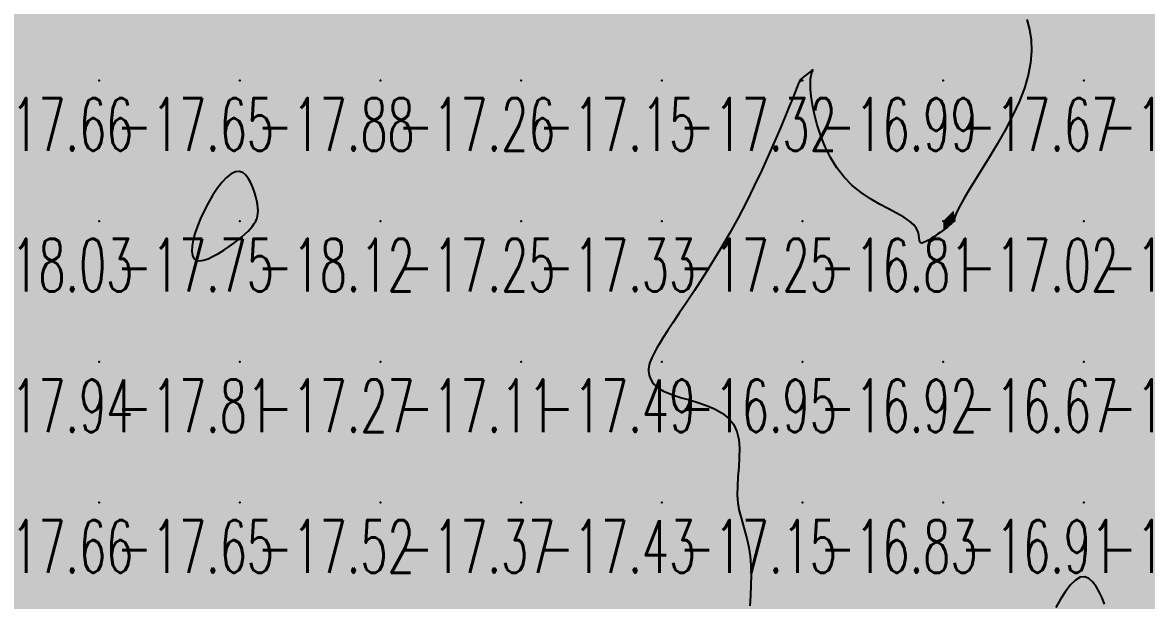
# Model space of a CAD drawing. Header units: millimetres. Extents: x 88261 to 90953, y 390274 to 392322.
# Drawn here: x 89304.8 to 89384.7, y 391890.3 to 391931.4 of the extents above; entities that cross this region are included whole.
import ezdxf
from ezdxf.enums import TextEntityAlignment as Align

# ---------------------------------------------------------------- set-up
doc = ezdxf.new("R2010")
doc.units = ezdxf.units.MM
doc.header["$LTSCALE"] = 25
for name, color, linetype in [('CN_03_00', 7, 'Continuous'), ('COTEAlt', 7, 'Continuous'), ('TN_COLORIAGE', 7, 'Continuous')]:
    doc.layers.add(name, color=color, linetype=linetype)
doc.styles.add('Simplex 1.0', font='Simplex.shx', dxfattribs={"width": 0.99, "height": 2.5})
doc.styles.get("Standard").update_dxf_attribs({"font": 'times.ttf'})

# ---------------------------------------------------------------- blocks, each defined once
blk = doc.blocks.new('COTE')
at = {"color": 0}
blk.add_point((0, 0), dxfattribs=at)
at = {"layer": 'COTEAlt'}
blk.add_attdef('ALT', text='', height=3.75, dxfattribs=at).set_placement((1.25, -1.25), align=Align.TOP_LEFT)

msp = doc.modelspace()

# ---------------------------------------------------------------- linework, layer by layer
at = {"layer": 'CN_03_00', "elevation": -17, "flags": 128}
for points in [[(89376.192, 391931.575), (89376.385, 391930.866), (89376.499, 391930.118), (89376.527, 391929.329), (89376.461, 391928.497), (89376.296, 391927.619), (89376.024, 391926.692), (89375.645, 391925.717), (89375.178, 391924.715), (89374.652, 391923.707), (89374.092, 391922.717), (89373.526, 391921.768), (89372.98, 391920.883), (89372.48, 391920.085), (89372.054, 391919.397), (89371.721, 391918.836), (89371.474, 391918.392), (89371.298, 391918.048), (89371.178, 391917.787), (89371.1, 391917.594), (89371.049, 391917.451), (89371.011, 391917.343), (89370.971, 391917.253), (89370.916, 391917.166), (89370.845, 391917.078), (89370.756, 391916.989), (89370.65, 391916.895), (89370.525, 391916.795), (89370.382, 391916.687), (89370.221, 391916.57), (89370.04, 391916.442), (89369.841, 391916.302), (89369.631, 391916.158), (89369.418, 391916.019), (89369.213, 391915.892), (89369.022, 391915.788), (89368.856, 391915.714), (89368.723, 391915.68), (89368.63, 391915.694), (89368.583, 391915.763), (89368.565, 391915.881), (89368.554, 391916.042), (89368.529, 391916.239), (89368.468, 391916.465), (89368.35, 391916.712), (89368.153, 391916.975), (89367.856, 391917.244), (89367.445, 391917.517), (89366.937, 391917.801), (89366.356, 391918.108), (89365.726, 391918.448), (89365.072, 391918.832), (89364.417, 391919.272), (89363.787, 391919.778), (89363.205, 391920.36), (89362.691, 391921.025), (89362.246, 391921.754), (89361.868, 391922.523), (89361.553, 391923.307), (89361.299, 391924.083), (89361.101, 391924.825), (89360.957, 391925.511), (89360.863, 391926.116), (89360.816, 391926.62), (89360.807, 391927.029), (89360.825, 391927.351), (89360.861, 391927.596), (89360.905, 391927.772), (89360.947, 391927.89), (89360.976, 391927.958), (89360.984, 391927.986), (89360.962, 391927.983), (89360.914, 391927.954), (89360.845, 391927.905), (89360.762, 391927.841), (89360.669, 391927.767), (89360.572, 391927.688), (89360.478, 391927.61), (89360.391, 391927.538), (89360.316, 391927.477), (89360.254, 391927.424), (89360.201, 391927.38), (89360.159, 391927.342), (89360.124, 391927.309), (89360.095, 391927.279), (89360.072, 391927.25), (89360.053, 391927.222), (89360.035, 391927.189), (89360.012, 391927.136), (89359.975, 391927.045), (89359.916, 391926.898), (89359.828, 391926.676), (89359.702, 391926.362), (89359.53, 391925.937), (89359.305, 391925.382), (89359.02, 391924.687), (89358.678, 391923.866), (89358.283, 391922.94), (89357.839, 391921.929), (89357.352, 391920.856), (89356.824, 391919.741), (89356.262, 391918.606), (89355.669, 391917.471), (89355.05, 391916.355), (89354.418, 391915.272), (89353.785, 391914.231), (89353.164, 391913.243), (89352.566, 391912.318), (89352.005, 391911.465), (89351.494, 391910.696), (89351.045, 391910.021), (89350.666, 391909.446), (89350.355, 391908.963), (89350.103, 391908.561), (89349.902, 391908.227), (89349.745, 391907.951), (89349.624, 391907.719), (89349.531, 391907.521), (89349.458, 391907.345), (89349.4, 391907.18), (89349.354, 391907.023), (89349.323, 391906.872), (89349.307, 391906.725), (89349.306, 391906.58), (89349.321, 391906.435), (89349.352, 391906.288), (89349.401, 391906.138), (89349.47, 391905.982), (89349.564, 391905.821), (89349.694, 391905.658), (89349.866, 391905.493), (89350.09, 391905.327), (89350.373, 391905.163), (89350.725, 391905), (89351.153, 391904.842), (89351.66, 391904.687), (89352.225, 391904.525), (89352.821, 391904.347), (89353.423, 391904.14), (89354.003, 391903.894), (89354.534, 391903.597), (89354.991, 391903.238), (89355.347, 391902.806), (89355.582, 391902.295), (89355.713, 391901.717), (89355.763, 391901.089), (89355.755, 391900.427), (89355.713, 391899.748), (89355.659, 391899.07), (89355.618, 391898.408), (89355.612, 391897.781), (89355.66, 391897.199), (89355.753, 391896.655), (89355.879, 391896.135), (89356.025, 391895.626), (89356.177, 391895.114), (89356.321, 391894.586), (89356.446, 391894.029), (89356.537, 391893.43), (89356.585, 391892.779), (89356.595, 391892.087), (89356.578, 391891.367), (89356.543, 391890.633), (89356.5, 391889.899)], [(89381.713, 391890.007), (89381.54, 391890.45), (89381.342, 391890.882), (89381.12, 391891.276), (89380.873, 391891.604), (89380.602, 391891.839), (89380.307, 391891.953), (89379.987, 391891.919), (89379.644, 391891.719), (89379.289, 391891.374), (89378.933, 391890.914), (89378.588, 391890.369), (89378.267, 391889.769)]]:
    msp.add_lwpolyline(points, dxfattribs=at)
at = {"layer": 'CN_03_00', "elevation": -18, "flags": 128}
msp.add_lwpolyline([(89320.141, 391915.913), (89320.41, 391916.13), (89320.645, 391916.334), (89320.847, 391916.528), (89321.02, 391916.713), (89321.165, 391916.892), (89321.285, 391917.066), (89321.382, 391917.239), (89321.457, 391917.411), (89321.511, 391917.588), (89321.545, 391917.773), (89321.556, 391917.971), (89321.547, 391918.186), (89321.516, 391918.422), (89321.464, 391918.684), (89321.39, 391918.976), (89321.294, 391919.298), (89321.176, 391919.632), (89321.034, 391919.96), (89320.868, 391920.259), (89320.676, 391920.508), (89320.458, 391920.688), (89320.214, 391920.777), (89319.941, 391920.754), (89319.641, 391920.605), (89319.32, 391920.342), (89318.988, 391919.984), (89318.654, 391919.549), (89318.325, 391919.057), (89318.011, 391918.526), (89317.72, 391917.974), (89317.461, 391917.421), (89317.242, 391916.883), (89317.067, 391916.372), (89316.94, 391915.899), (89316.865, 391915.473), (89316.845, 391915.105), (89316.883, 391914.805), (89316.984, 391914.583), (89317.151, 391914.449), (89317.385, 391914.41), (89317.675, 391914.455), (89318.008, 391914.569), (89318.37, 391914.739), (89318.747, 391914.949), (89319.126, 391915.186), (89319.493, 391915.434), (89319.835, 391915.681), (89320.141, 391915.913)], close=True, dxfattribs=at)
at = {"layer": 'TN_COLORIAGE', "color": 193}
for points in [[(89300.249, 391937.239, -17.649), (89300.249, 391927.239, -17.649), (89310.249, 391937.239, -17.649)], [(89300.249, 391927.239, -17.649), (89310.249, 391927.239, -17.649), (89310.249, 391937.239, -17.649)], [(89310.249, 391937.239, -17.64), (89310.249, 391927.239, -17.64), (89320.249, 391937.239, -17.64)], [(89310.249, 391927.239, -17.64), (89320.249, 391927.239, -17.64), (89320.249, 391937.239, -17.64)], [(89320.249, 391937.239, -17.16), (89320.249, 391927.239, -17.16), (89330.249, 391937.239, -17.16)], [(89320.249, 391927.239, -17.16), (89330.249, 391927.239, -17.16), (89330.249, 391937.239, -17.16)], [(89330.249, 391927.239, -17), (89339.767, 391936.758, -17), (89330.249, 391937.239, -17), (89339.481, 391937.239, -17)], [(89340.249, 391927.239, -17), (89340.249, 391936.419, -17), (89350.249, 391937.239, -17), (89348.89, 391937.239, -17)], [(89340.249, 391927.239, -17.002), (89350.249, 391927.239, -17.002), (89350.249, 391937.239, -17.002)], [(89350.249, 391937.239, -17.396), (89350.249, 391927.239, -17.396), (89360.249, 391937.239, -17.396)], [(89360.249, 391937.239, -17), (89360.249, 391927.419, -17), (89350.249, 391927.239, -17), (89360.026, 391927.239, -17)], [(89360.249, 391937.239, -17), (89360.249, 391927.419, -17), (89370.249, 391937.239, -17), (89361.324, 391928.315, -17)], [(89370.249, 391927.239, -17), (89360.356, 391927.239, -17), (89370.249, 391937.239, -17), (89361.324, 391928.315, -17)], [(89370.249, 391927.239, -17), (89376.224, 391933.215, -17), (89370.249, 391937.239, -17), (89371.43, 391937.239, -17)], [(89330.249, 391927.239, -17), (89339.767, 391936.758, -17), (89340.249, 391927.239, -17), (89340.249, 391936.419, -17)], [(89376.224, 391933.215, -17.667), (89377.234, 391927.239, -17.667), (89370.249, 391927.239, -17.667)], [(89300.249, 391917.93, -17.648), (89300.919, 391917.909, -17.648), (89300.249, 391927.239, -17.648), (89310.249, 391927.239, -17.648)], [(89301.176, 391917.239, -17.648), (89300.919, 391917.909, -17.648), (89310.249, 391917.239, -17.648), (89310.249, 391927.239, -17.648)], [(89320.249, 391922.168, -17.753), (89317.027, 391917.239, -17.753), (89320.249, 391927.239, -17.753), (89310.249, 391917.239, -17.753)], [(89310.249, 391927.239, -17.879), (89310.249, 391917.239, -17.879), (89320.249, 391927.239, -17.879)], [(89320.249, 391922.168, -17.262), (89321.622, 391918.612, -17.262), (89320.249, 391927.239, -17.262), (89330.249, 391927.239, -17.262)], [(89321.622, 391918.612, -17.252), (89321.605, 391917.239, -17.252), (89330.249, 391927.239, -17.252), (89330.249, 391917.239, -17.252)], [(89330.249, 391917.239, -17.149), (89340.249, 391917.239, -17.149), (89340.249, 391927.239, -17.149)], [(89330.249, 391927.239, -17.149), (89330.249, 391917.239, -17.149), (89340.249, 391927.239, -17.149)], [(89340.249, 391927.239, -17.318), (89340.249, 391917.239, -17.318), (89350.249, 391927.239, -17.318)], [(89340.249, 391917.239, -17.318), (89350.249, 391917.239, -17.318), (89350.249, 391927.239, -17.318)], [(89350.249, 391927.239, -17), (89360.026, 391927.239, -17), (89350.249, 391917.239, -17), (89359.963, 391926.954, -17)], [(89355.95, 391917.239, -17.247), (89359.963, 391926.954, -17.247), (89350.249, 391917.239, -17.247)], [(89362.43, 391919.421, -17.667), (89360.356, 391927.239, -17.667), (89370.249, 391927.239, -17.667)], [(89370.249, 391927.239, -17), (89362.43, 391919.421, -17), (89370.249, 391917.239, -17), (89369.153, 391917.239, -17)], [(89370.249, 391927.239, -17), (89377.234, 391927.239, -17), (89370.249, 391917.239, -17), (89370.986, 391917.976, -17)], [(89300.249, 391907.239, -17.753), (89310.249, 391907.239, -17.753), (89310.249, 391917.239, -17.753)], [(89300.249, 391914.294, -17.753), (89301.176, 391917.239, -17.753), (89300.249, 391907.239, -17.753), (89310.249, 391917.239, -17.753)], [(89316.408, 391913.399, -17.753), (89317.027, 391917.239, -17.753), (89310.249, 391907.239, -17.753), (89310.249, 391917.239, -17.753)], [(89320.249, 391915.861, -17.252), (89321.605, 391917.239, -17.252), (89320.249, 391907.239, -17.252), (89330.249, 391917.239, -17.252)], [(89320.249, 391907.239, -17.252), (89330.249, 391907.239, -17.252), (89330.249, 391917.239, -17.252)], [(89330.249, 391917.239, -17.334), (89330.249, 391907.239, -17.334), (89340.249, 391917.239, -17.334)], [(89330.249, 391907.239, -17.334), (89340.249, 391907.239, -17.334), (89340.249, 391917.239, -17.334)], [(89340.249, 391917.239, -17.247), (89340.249, 391907.239, -17.247), (89350.249, 391917.239, -17.247)], [(89340.249, 391907.239, -17), (89349.323, 391907.239, -17), (89350.249, 391917.239, -17), (89350.249, 391908.912, -17)], [(89355.95, 391917.239, -17.247), (89350.249, 391908.912, -17.247), (89350.249, 391917.239, -17.247)], [(89370.249, 391916.581, -17.023), (89368.095, 391915.086, -17.023), (89370.249, 391917.239, -17.023)], [(89369.153, 391917.239, -17.023), (89368.095, 391915.086, -17.023), (89370.249, 391917.239, -17.023)], [(89370.986, 391917.976, -17.023), (89371.147, 391917.239, -17.023), (89370.249, 391917.239, -17.023)], [(89370.249, 391916.581, -17.023), (89371.147, 391917.239, -17.023), (89370.249, 391917.239, -17.023)], [(89316.408, 391913.399, -17.265), (89320.249, 391915.861, -17.265), (89310.249, 391907.239, -17.265), (89320.249, 391907.239, -17.265)], [(89300.249, 391907.239, -17.812), (89300.249, 391897.239, -17.812), (89310.249, 391907.239, -17.812)], [(89300.249, 391897.239, -17.812), (89310.249, 391897.239, -17.812), (89310.249, 391907.239, -17.812)], [(89310.249, 391897.239, -17.265), (89320.249, 391897.239, -17.265), (89320.249, 391907.239, -17.265)], [(89310.249, 391907.239, -17.265), (89310.249, 391897.239, -17.265), (89320.249, 391907.239, -17.265)], [(89320.249, 391907.239, -17.11), (89320.249, 391897.239, -17.11), (89330.249, 391907.239, -17.11)], [(89320.249, 391897.239, -17.11), (89330.249, 391897.239, -17.11), (89330.249, 391907.239, -17.11)], [(89330.249, 391907.239, -17.485), (89330.249, 391897.239, -17.485), (89340.249, 391907.239, -17.485)], [(89330.249, 391897.239, -17.485), (89340.249, 391897.239, -17.485), (89340.249, 391907.239, -17.485)], [(89340.249, 391907.239, -17), (89349.323, 391907.239, -17), (89340.249, 391897.239, -17), (89349.209, 391906.2, -17)], [(89340.249, 391897.239, -17), (89349.209, 391906.2, -17), (89350.249, 391897.239, -17), (89350.249, 391904.787, -17)], [(89356.712, 391903.703, -17.152), (89350.249, 391904.787, -17.152), (89350.249, 391897.239, -17.152)], [(89354.982, 391897.239, -17.152), (89356.712, 391903.703, -17.152), (89350.249, 391897.239, -17.152)], [(89300.249, 391887.239, -17.648), (89310.249, 391887.239, -17.648), (89310.249, 391897.239, -17.648)], [(89300.249, 391897.239, -17.648), (89300.249, 391887.239, -17.648), (89310.249, 391897.239, -17.648)], [(89310.249, 391887.239, -17.521), (89320.249, 391887.239, -17.521), (89320.249, 391897.239, -17.521)], [(89310.249, 391897.239, -17.521), (89310.249, 391887.239, -17.521), (89320.249, 391897.239, -17.521)], [(89320.249, 391897.239, -17.365), (89320.249, 391887.239, -17.365), (89330.249, 391897.239, -17.365)], [(89320.249, 391887.239, -17.365), (89330.249, 391887.239, -17.365), (89330.249, 391897.239, -17.365)], [(89330.249, 391887.239, -17.427), (89340.249, 391887.239, -17.427), (89340.249, 391897.239, -17.427)], [(89330.249, 391897.239, -17.427), (89330.249, 391887.239, -17.427), (89340.249, 391897.239, -17.427)], [(89340.249, 391887.239, -17.152), (89350.249, 391887.239, -17.152), (89350.249, 391897.239, -17.152)], [(89340.249, 391897.239, -17.152), (89340.249, 391887.239, -17.152), (89350.249, 391897.239, -17.152)], [(89350.249, 391887.239, -17), (89357.035, 391894.025, -17), (89350.249, 391897.239, -17), (89354.982, 391897.239, -17)], [(89356.098, 391887.239, -17.358), (89357.035, 391894.025, -17.358), (89350.249, 391887.239, -17.358)], [(89376.803, 391887.239, -17.095), (89380.249, 391893.79, -17.095), (89380.249, 391887.239, -17.095)], [(89382.122, 391889.113, -17.095), (89380.249, 391893.79, -17.095), (89380.249, 391887.239, -17.095)]]:
    msp.add_solid(points, dxfattribs=at)
at = {"layer": 'TN_COLORIAGE', "color": 183}
for points in [[(89377.234, 391927.239, -16.551), (89376.224, 391933.215, -16.551), (89380.249, 391927.239, -16.551), (89380.249, 391937.239, -16.551)], [(89380.249, 391927.239, -16.058), (89390.249, 391927.239, -16.058), (89390.249, 391937.239, -16.058)], [(89380.249, 391937.239, -16.058), (89380.249, 391927.239, -16.058), (89390.249, 391937.239, -16.058)], [(89361.324, 391928.315, -16.993), (89360.356, 391927.239, -16.993), (89360.249, 391927.239, -16.993)], [(89361.324, 391928.315, -16.993), (89360.249, 391927.419, -16.993), (89360.249, 391927.239, -16.993)], [(89359.963, 391926.954, -16.814), (89355.95, 391917.239, -16.814), (89360.249, 391927.239, -16.814), (89360.249, 391917.239, -16.814)], [(89359.963, 391926.954, -16.993), (89360.026, 391927.239, -16.993), (89360.249, 391927.239, -16.993)], [(89360.026, 391927.239, -16.993), (89360.249, 391927.419, -16.993), (89360.249, 391927.239, -16.993)], [(89360.356, 391927.239, -16.814), (89362.43, 391919.421, -16.814), (89360.249, 391927.239, -16.814), (89360.249, 391917.239, -16.814)], [(89371.147, 391917.239, -16.712), (89370.986, 391917.976, -16.712), (89380.249, 391917.239, -16.712), (89380.249, 391927.239, -16.712)], [(89370.986, 391917.976, -16.712), (89377.234, 391927.239, -16.712), (89380.249, 391927.239, -16.712)], [(89380.249, 391927.239, -16.583), (89380.249, 391917.239, -16.583), (89390.249, 391927.239, -16.583)], [(89380.249, 391917.239, -16.583), (89390.249, 391917.239, -16.583), (89390.249, 391927.239, -16.583)], [(89369.153, 391917.239, -16.814), (89362.43, 391919.421, -16.814), (89360.249, 391917.239, -16.814)], [(89350.249, 391907.239, -16.814), (89360.249, 391907.239, -16.814), (89360.249, 391917.239, -16.814)], [(89350.249, 391908.912, -16.814), (89355.95, 391917.239, -16.814), (89350.249, 391907.239, -16.814), (89360.249, 391917.239, -16.814)], [(89368.095, 391915.086, -16.814), (89369.153, 391917.239, -16.814), (89360.249, 391907.239, -16.814), (89360.249, 391917.239, -16.814)], [(89371.147, 391917.239, -16.675), (89370.249, 391916.581, -16.675), (89380.249, 391917.239, -16.675), (89370.249, 391907.239, -16.675)], [(89370.249, 391907.239, -16.768), (89380.249, 391907.239, -16.768), (89380.249, 391917.239, -16.768)], [(89380.249, 391917.239, -16.882), (89380.249, 391907.239, -16.882), (89390.249, 391917.239, -16.882)], [(89380.249, 391907.239, -16.882), (89390.249, 391907.239, -16.882), (89390.249, 391917.239, -16.882)], [(89368.095, 391915.086, -16.675), (89370.249, 391916.581, -16.675), (89360.249, 391907.239, -16.675), (89370.249, 391907.239, -16.675)], [(89350.249, 391908.912, -16.95), (89349.323, 391907.239, -16.95), (89350.249, 391907.239, -16.95)], [(89349.209, 391906.2, -16.95), (89349.323, 391907.239, -16.95), (89350.249, 391907.239, -16.95)], [(89350.249, 391904.787, -16.95), (89349.209, 391906.2, -16.95), (89350.249, 391907.239, -16.95)], [(89350.249, 391904.787, -16.917), (89356.712, 391903.703, -16.917), (89350.249, 391907.239, -16.917), (89360.249, 391907.239, -16.917)], [(89356.712, 391903.703, -16.83), (89354.982, 391897.239, -16.83), (89360.249, 391907.239, -16.83), (89360.249, 391897.239, -16.83)], [(89360.249, 391897.239, -16.675), (89370.249, 391897.239, -16.675), (89370.249, 391907.239, -16.675)], [(89360.249, 391907.239, -16.675), (89360.249, 391897.239, -16.675), (89370.249, 391907.239, -16.675)], [(89370.249, 391907.239, -16.682), (89370.249, 391897.239, -16.682), (89380.249, 391907.239, -16.682)], [(89370.249, 391897.239, -16.682), (89380.249, 391897.239, -16.682), (89380.249, 391907.239, -16.682)], [(89380.249, 391897.239, -16.63), (89390.249, 391897.239, -16.63), (89390.249, 391907.239, -16.63)], [(89380.249, 391907.239, -16.63), (89380.249, 391897.239, -16.63), (89390.249, 391907.239, -16.63)], [(89354.982, 391897.239, -16.83), (89357.035, 391894.025, -16.83), (89360.249, 391897.239, -16.83)], [(89357.035, 391894.025, -16.746), (89356.098, 391887.239, -16.746), (89360.249, 391897.239, -16.746), (89360.249, 391887.239, -16.746)], [(89360.249, 391897.239, -16.911), (89360.249, 391887.239, -16.911), (89370.249, 391897.239, -16.911)], [(89360.249, 391887.239, -16.911), (89370.249, 391887.239, -16.911), (89370.249, 391897.239, -16.911)], [(89370.249, 391897.239, -16.95), (89370.249, 391887.239, -16.95), (89380.249, 391897.239, -16.95)], [(89380.249, 391893.79, -16.819), (89376.803, 391887.239, -16.819), (89380.249, 391897.239, -16.819), (89370.249, 391887.239, -16.819)], [(89380.249, 391893.79, -16.586), (89382.122, 391889.113, -16.586), (89380.249, 391897.239, -16.586), (89390.249, 391897.239, -16.586)], [(89382.43, 391887.239, -16.586), (89382.122, 391889.113, -16.586), (89390.249, 391887.239, -16.586), (89390.249, 391897.239, -16.586)]]:
    msp.add_solid(points, dxfattribs=at)
at = {"layer": 'TN_COLORIAGE', "color": 203}
for points in [[(89317.027, 391917.239, -18.117), (89320.249, 391922.168, -18.117), (89320.249, 391917.239, -18.117)], [(89321.622, 391918.612, -18.117), (89320.249, 391922.168, -18.117), (89320.249, 391917.239, -18.117)], [(89321.605, 391917.239, -18.117), (89321.622, 391918.612, -18.117), (89320.249, 391917.239, -18.117)], [(89317.027, 391917.239, -18.117), (89316.408, 391913.399, -18.117), (89320.249, 391917.239, -18.117)], [(89320.249, 391915.861, -18.117), (89316.408, 391913.399, -18.117), (89320.249, 391917.239, -18.117)], [(89321.605, 391917.239, -18.117), (89320.249, 391915.861, -18.117), (89320.249, 391917.239, -18.117)]]:
    msp.add_solid(points, dxfattribs=at)

# ---------------------------------------------------------------- block references
at = {"layer": 'COTEAlt'}
ref = msp.add_blockref('COTE', (89300.249, 391927.239), dxfattribs=at)
ref.add_attrib('ALT', '-17.66', dxfattribs={"height": 3.75, "style": 'Simplex 1.0', "width": 0.6}).set_placement((89301.499, 391925.989), align=Align.TOP_LEFT)
ref = msp.add_blockref('COTE', (89310.249, 391927.239), dxfattribs=at)
ref.add_attrib('ALT', '-17.65', dxfattribs={"height": 3.75, "style": 'Simplex 1.0', "width": 0.6}).set_placement((89311.499, 391925.989), align=Align.TOP_LEFT)
ref = msp.add_blockref('COTE', (89320.249, 391927.239), dxfattribs=at)
ref.add_attrib('ALT', '-17.88', dxfattribs={"height": 3.75, "style": 'Simplex 1.0', "width": 0.6}).set_placement((89321.499, 391925.989), align=Align.TOP_LEFT)
ref = msp.add_blockref('COTE', (89330.249, 391927.239), dxfattribs=at)
ref.add_attrib('ALT', '-17.26', dxfattribs={"height": 3.75, "style": 'Simplex 1.0', "width": 0.6}).set_placement((89331.499, 391925.989), align=Align.TOP_LEFT)
ref = msp.add_blockref('COTE', (89340.249, 391927.239), dxfattribs=at)
ref.add_attrib('ALT', '-17.15', dxfattribs={"height": 3.75, "style": 'Simplex 1.0', "width": 0.6}).set_placement((89341.499, 391925.989), align=Align.TOP_LEFT)
ref = msp.add_blockref('COTE', (89350.249, 391927.239), dxfattribs=at)
ref.add_attrib('ALT', '-17.32', dxfattribs={"height": 3.75, "style": 'Simplex 1.0', "width": 0.6}).set_placement((89351.499, 391925.989), align=Align.TOP_LEFT)
ref = msp.add_blockref('COTE', (89360.249, 391927.239), dxfattribs=at)
ref.add_attrib('ALT', '-16.99', dxfattribs={"height": 3.75, "style": 'Simplex 1.0', "width": 0.6}).set_placement((89361.499, 391925.989), align=Align.TOP_LEFT)
ref = msp.add_blockref('COTE', (89370.249, 391927.239), dxfattribs=at)
ref.add_attrib('ALT', '-17.67', dxfattribs={"height": 3.75, "style": 'Simplex 1.0', "width": 0.6}).set_placement((89371.499, 391925.989), align=Align.TOP_LEFT)
ref = msp.add_blockref('COTE', (89380.249, 391927.239), dxfattribs=at)
ref.add_attrib('ALT', '-16.71', dxfattribs={"height": 3.75, "style": 'Simplex 1.0', "width": 0.6}).set_placement((89381.499, 391925.989), align=Align.TOP_LEFT)
ref = msp.add_blockref('COTE', (89300.249, 391917.239), dxfattribs=at)
ref.add_attrib('ALT', '-18.03', dxfattribs={"height": 3.75, "style": 'Simplex 1.0', "width": 0.6}).set_placement((89301.499, 391915.989), align=Align.TOP_LEFT)
ref = msp.add_blockref('COTE', (89310.249, 391917.239), dxfattribs=at)
ref.add_attrib('ALT', '-17.75', dxfattribs={"height": 3.75, "style": 'Simplex 1.0', "width": 0.6}).set_placement((89311.499, 391915.989), align=Align.TOP_LEFT)
ref = msp.add_blockref('COTE', (89320.249, 391917.239), dxfattribs=at)
ref.add_attrib('ALT', '-18.12', dxfattribs={"height": 3.75, "style": 'Simplex 1.0', "width": 0.6}).set_placement((89321.499, 391915.989), align=Align.TOP_LEFT)
ref = msp.add_blockref('COTE', (89330.249, 391917.239), dxfattribs=at)
ref.add_attrib('ALT', '-17.25', dxfattribs={"height": 3.75, "style": 'Simplex 1.0', "width": 0.6}).set_placement((89331.499, 391915.989), align=Align.TOP_LEFT)
ref = msp.add_blockref('COTE', (89340.249, 391917.239), dxfattribs=at)
ref.add_attrib('ALT', '-17.33', dxfattribs={"height": 3.75, "style": 'Simplex 1.0', "width": 0.6}).set_placement((89341.499, 391915.989), align=Align.TOP_LEFT)
ref = msp.add_blockref('COTE', (89350.249, 391917.239), dxfattribs=at)
ref.add_attrib('ALT', '-17.25', dxfattribs={"height": 3.75, "style": 'Simplex 1.0', "width": 0.6}).set_placement((89351.499, 391915.989), align=Align.TOP_LEFT)
ref = msp.add_blockref('COTE', (89360.249, 391917.239), dxfattribs=at)
ref.add_attrib('ALT', '-16.81', dxfattribs={"height": 3.75, "style": 'Simplex 1.0', "width": 0.6}).set_placement((89361.499, 391915.989), align=Align.TOP_LEFT)
ref = msp.add_blockref('COTE', (89370.249, 391917.239), dxfattribs=at)
ref.add_attrib('ALT', '-17.02', dxfattribs={"height": 3.75, "style": 'Simplex 1.0', "width": 0.6}).set_placement((89371.499, 391915.989), align=Align.TOP_LEFT)
ref = msp.add_blockref('COTE', (89380.249, 391917.239), dxfattribs=at)
ref.add_attrib('ALT', '-16.77', dxfattribs={"height": 3.75, "style": 'Simplex 1.0', "width": 0.6}).set_placement((89381.499, 391915.989), align=Align.TOP_LEFT)
ref = msp.add_blockref('COTE', (89300.249, 391907.239), dxfattribs=at)
ref.add_attrib('ALT', '-17.94', dxfattribs={"height": 3.75, "style": 'Simplex 1.0', "width": 0.6}).set_placement((89301.499, 391905.989), align=Align.TOP_LEFT)
ref = msp.add_blockref('COTE', (89310.249, 391907.239), dxfattribs=at)
ref.add_attrib('ALT', '-17.81', dxfattribs={"height": 3.75, "style": 'Simplex 1.0', "width": 0.6}).set_placement((89311.499, 391905.989), align=Align.TOP_LEFT)
ref = msp.add_blockref('COTE', (89320.249, 391907.239), dxfattribs=at)
ref.add_attrib('ALT', '-17.27', dxfattribs={"height": 3.75, "style": 'Simplex 1.0', "width": 0.6}).set_placement((89321.499, 391905.989), align=Align.TOP_LEFT)
ref = msp.add_blockref('COTE', (89330.249, 391907.239), dxfattribs=at)
ref.add_attrib('ALT', '-17.11', dxfattribs={"height": 3.75, "style": 'Simplex 1.0', "width": 0.6}).set_placement((89331.499, 391905.989), align=Align.TOP_LEFT)
ref = msp.add_blockref('COTE', (89340.249, 391907.239), dxfattribs=at)
ref.add_attrib('ALT', '-17.49', dxfattribs={"height": 3.75, "style": 'Simplex 1.0', "width": 0.6}).set_placement((89341.499, 391905.989), align=Align.TOP_LEFT)
ref = msp.add_blockref('COTE', (89350.249, 391907.239), dxfattribs=at)
ref.add_attrib('ALT', '-16.95', dxfattribs={"height": 3.75, "style": 'Simplex 1.0', "width": 0.6}).set_placement((89351.499, 391905.989), align=Align.TOP_LEFT)
ref = msp.add_blockref('COTE', (89360.249, 391907.239), dxfattribs=at)
ref.add_attrib('ALT', '-16.92', dxfattribs={"height": 3.75, "style": 'Simplex 1.0', "width": 0.6}).set_placement((89361.499, 391905.989), align=Align.TOP_LEFT)
ref = msp.add_blockref('COTE', (89370.249, 391907.239), dxfattribs=at)
ref.add_attrib('ALT', '-16.67', dxfattribs={"height": 3.75, "style": 'Simplex 1.0', "width": 0.6}).set_placement((89371.499, 391905.989), align=Align.TOP_LEFT)
ref = msp.add_blockref('COTE', (89380.249, 391907.239), dxfattribs=at)
ref.add_attrib('ALT', '-16.68', dxfattribs={"height": 3.75, "style": 'Simplex 1.0', "width": 0.6}).set_placement((89381.499, 391905.989), align=Align.TOP_LEFT)
ref = msp.add_blockref('COTE', (89300.249, 391897.239), dxfattribs=at)
ref.add_attrib('ALT', '-17.66', dxfattribs={"height": 3.75, "style": 'Simplex 1.0', "width": 0.6}).set_placement((89301.499, 391895.989), align=Align.TOP_LEFT)
ref = msp.add_blockref('COTE', (89310.249, 391897.239), dxfattribs=at)
ref.add_attrib('ALT', '-17.65', dxfattribs={"height": 3.75, "style": 'Simplex 1.0', "width": 0.6}).set_placement((89311.499, 391895.989), align=Align.TOP_LEFT)
ref = msp.add_blockref('COTE', (89320.249, 391897.239), dxfattribs=at)
ref.add_attrib('ALT', '-17.52', dxfattribs={"height": 3.75, "style": 'Simplex 1.0', "width": 0.6}).set_placement((89321.499, 391895.989), align=Align.TOP_LEFT)
ref = msp.add_blockref('COTE', (89330.249, 391897.239), dxfattribs=at)
ref.add_attrib('ALT', '-17.37', dxfattribs={"height": 3.75, "style": 'Simplex 1.0', "width": 0.6}).set_placement((89331.499, 391895.989), align=Align.TOP_LEFT)
ref = msp.add_blockref('COTE', (89340.249, 391897.239), dxfattribs=at)
ref.add_attrib('ALT', '-17.43', dxfattribs={"height": 3.75, "style": 'Simplex 1.0', "width": 0.6}).set_placement((89341.499, 391895.989), align=Align.TOP_LEFT)
ref = msp.add_blockref('COTE', (89350.249, 391897.239), dxfattribs=at)
ref.add_attrib('ALT', '-17.15', dxfattribs={"height": 3.75, "style": 'Simplex 1.0', "width": 0.6}).set_placement((89351.499, 391895.989), align=Align.TOP_LEFT)
ref = msp.add_blockref('COTE', (89360.249, 391897.239), dxfattribs=at)
ref.add_attrib('ALT', '-16.83', dxfattribs={"height": 3.75, "style": 'Simplex 1.0', "width": 0.6}).set_placement((89361.499, 391895.989), align=Align.TOP_LEFT)
ref = msp.add_blockref('COTE', (89370.249, 391897.239), dxfattribs=at)
ref.add_attrib('ALT', '-16.91', dxfattribs={"height": 3.75, "style": 'Simplex 1.0', "width": 0.6}).set_placement((89371.499, 391895.989), align=Align.TOP_LEFT)
ref = msp.add_blockref('COTE', (89380.249, 391897.239), dxfattribs=at)
ref.add_attrib('ALT', '-16.95', dxfattribs={"height": 3.75, "style": 'Simplex 1.0', "width": 0.6}).set_placement((89381.499, 391895.989), align=Align.TOP_LEFT)

doc.saveas('drawing.dxf')
